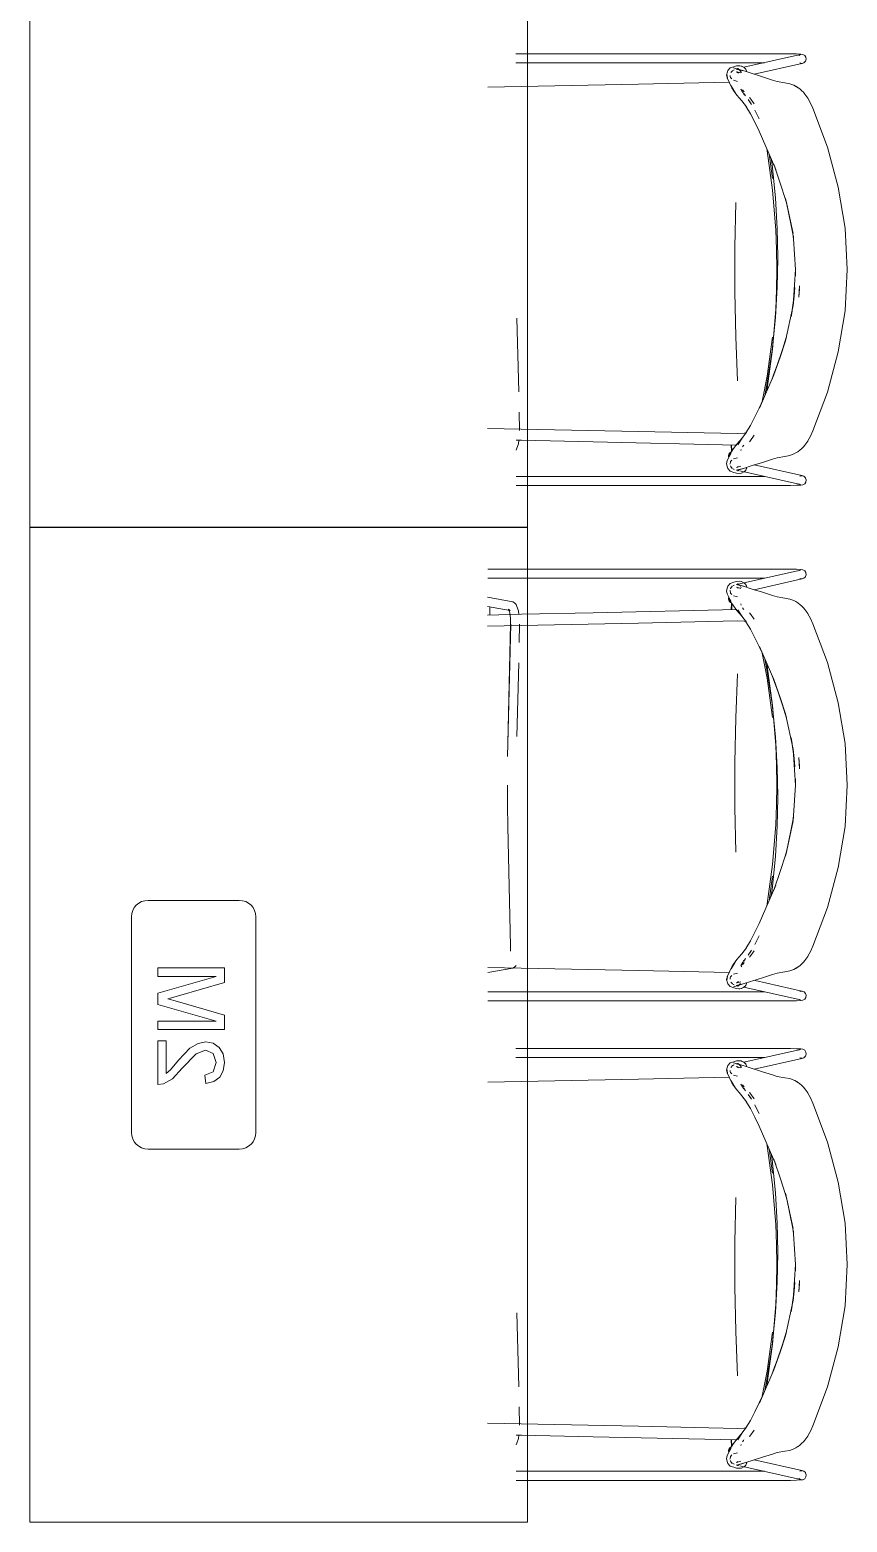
# Model space of a CAD drawing. Header units: millimetres. Extents: x 155927 to 317870, y -36033 to 97293.
# Drawn here: x 181069 to 182054, y 17382 to 19182 of the extents above; entities that cross this region are included whole.
import ezdxf

# ---------------------------------------------------------------- set-up
doc = ezdxf.new("R2010")
doc.units = ezdxf.units.MM
doc.header["$MEASUREMENT"] = 0
doc.layers.add('G-IMPT', color=8, linetype='CONTINUOUS', lineweight=9)
doc.layers.add('I-FURN', color=8, linetype='CONTINUOUS', lineweight=9)

msp = doc.modelspace()

# ---------------------------------------------------------------- linework, layer by layer
at = {"layer": 'G-IMPT'}
for p, q in [((181654.6, 19153), (181979.2, 19153)), ((181997.6, 19151.9), (181929.5, 19136.6)), ((181979.2, 19153), (181985.5, 19152.9)), ((181992.7, 19152.8), (181985.5, 19152.9)), ((181997.9, 19152.5), (181992.7, 19152.8)), ((181997.6, 19151.9), (181995.5, 19150.9)), ((182000.3, 19152.2), (181997.9, 19152.5)), ((182000.3, 19152.2), (182002.7, 19151)), ((181954.2, 19142.1), (181654.6, 19142.1)), ((181909.9, 19132.6), (181913, 19135.8)), ((181917.3, 19137.2), (181913, 19135.8)), ((181916, 19132.7), (181917.7, 19133.5)), ((181917, 19136), (181922.6, 19134.4)), ((181917, 19136), (181924.8, 19133.6)), ((181917.3, 19137.2), (181920.5, 19138.2)), ((181920.2, 19134.5), (181928.4, 19132.4)), ((181920.2, 19134.5), (181927.1, 19132.8)), ((181920.5, 19138.2), (181923.3, 19138.3)), ((181923.2, 19135.1), (181921.3, 19134.7)), ((181921.6, 19135.1), (181923.7, 19133.8)), ((181921.6, 19135.1), (181924.8, 19133.6)), ((181922.6, 19134.4), (181930.8, 19131.8)), ((181923.3, 19138.3), (181924.6, 19138.4)), ((181923.7, 19133.8), (181925.4, 19132)), ((181926.3, 19138.1), (181924.6, 19138.4)), ((181926.3, 19138.1), (181929.7, 19136.4)), ((181926.3, 19138.1), (181926.6, 19138)), ((181926.3, 19138.1), (181929.5, 19136.6)), ((181929.7, 19136.4), (181926.6, 19138)), ((181931.2, 19134.8), (181929.5, 19136.6)), ((181929.7, 19136.4), (181929.5, 19136.6)), ((181929.5, 19136.6), (181931.6, 19134.5)), ((181931.2, 19134.8), (181929.7, 19136.4)), ((181931.7, 19134.3), (181931.6, 19134.5)), ((181932.7, 19132.1), (181931.7, 19134.3)), ((181941.9, 19128.2), (181999.2, 19141.1)), ((181995.5, 19150.9), (181995.7, 19151.1)), ((181996.9, 19141.8), (181999.5, 19141.3)), ((181997.1, 19141.7), (181999.5, 19141.3)), ((181999.2, 19141.1), (182001.7, 19141.9)), ((182001.7, 19141.9), (182002, 19142.2)), ((182003.8, 19144), (182002, 19142.2)), ((182002.7, 19151), (182004.2, 19148.8)), ((182003.8, 19144), (182004.5, 19146.2)), ((182004.2, 19148.8), (182004.5, 19146.2)), ((181802.4, 19116.3), (181620.6, 19112.6)), ((181911.8, 19118.7), (181802.4, 19116.3)), ((181908.3, 19127), (181909.5, 19131.2)), ((181908.3, 19127), (181909.6, 19123.3)), ((181908.8, 19128.4), (181909.6, 19123.3)), ((181908.8, 19128.4), (181909.2, 19123.8)), ((181909.2, 19123.8), (181912.2, 19117.8)), ((181909.5, 19131.2), (181909.9, 19132.6)), ((181914.8, 19111.7), (181912.2, 19117.8)), ((181912.7, 19126.7), (181912.9, 19125.1)), ((181913.4, 19124.2), (181912.9, 19125.1)), ((181913.4, 19124.2), (181914.9, 19122.5)), ((181913.5, 19130.2), (181915.5, 19132.5)), ((181917.3, 19133.2), (181916, 19132.7)), ((181916.9, 19120.9), (181921.7, 19119.6)), ((181920.4, 19131.3), (181922.7, 19130.1)), ((181920.4, 19131.3), (181925.8, 19129.8)), ((181921.6, 19131.1), (181922.7, 19130.1)), ((181921.6, 19131.1), (181923.1, 19129.7)), ((181923.1, 19129.7), (181922.1, 19130.7)), ((181926.4, 19130.2), (181925.4, 19132)), ((181928.4, 19132.4), (181927.1, 19132.8)), ((181952, 19125), (181930.8, 19131.8)), ((181932.7, 19132.1), (181932.8, 19132)), ((181963.9, 19121.2), (181952, 19125)), ((181969.6, 19119.5), (181963.9, 19121.2)), ((181969.6, 19119.5), (181978.8, 19117.9)), ((181978.8, 19117.9), (181984.8, 19116.8)), ((181984.8, 19116.8), (181989.8, 19115)), ((181916.5, 19109.8), (181914, 19114.5)), ((181918.8, 19106.2), (181914, 19114.5)), ((181914.8, 19111.7), (181916.7, 19108.6)), ((181916.5, 19109.8), (181918.8, 19106.2)), ((181916.7, 19108.6), (181921, 19103.1)), ((181921, 19103.1), (181923.9, 19099.9)), ((181927, 19096.2), (181923.9, 19099.9)), ((181927.6, 19106.9), (181925.9, 19110.1)), ((181925.9, 19110.1), (181927.9, 19106.3)), ((181927.6, 19106.9), (181927.9, 19106.3)), ((181927.6, 19106.9), (181928.9, 19104.7)), ((181927.6, 19106.9), (181929.3, 19104.2)), ((181927.7, 19109.3), (181929.8, 19106.8)), ((181928.9, 19104.7), (181929.3, 19104.2)), ((181930.8, 19102.6), (181929.2, 19105.1)), ((181929.2, 19105.1), (181931.2, 19102)), ((181930.8, 19102.6), (181931.2, 19102)), ((181934.5, 19097.8), (181938.4, 19091.8)), ((181934.5, 19097.8), (181937.2, 19093.8)), ((181936.3, 19100.3), (181936.7, 19099.8)), ((181941.9, 19092.5), (181936.7, 19099.8)), ((181990.8, 19114.4), (181989.8, 19115)), ((181995, 19112), (181989.8, 19115)), ((181992, 19113.8), (181989.8, 19115)), ((181990.8, 19114.4), (181995, 19112)), ((181994.6, 19112.2), (181992, 19113.8)), ((181995, 19112), (181994.6, 19112.2)), ((181995, 19112), (181997, 19110.5)), ((181997, 19110.5), (181998.9, 19108.7)), ((181999.4, 19108.3), (181998.9, 19108.7)), ((181999.4, 19108.3), (182001.2, 19106.4)), ((182003, 19104.3), (182001.2, 19106.4)), ((182003, 19104.3), (182006.4, 19099.5)), ((182006.6, 19099.2), (182006.4, 19099.5)), ((182006.6, 19099.2), (182009.7, 19093.5)), ((181927, 19096.2), (181932.4, 19088.9)), ((181931.9, 19089.6), (181932.4, 19088.9)), ((181931.9, 19089.6), (181937.3, 19080.6)), ((181938.4, 19091.8), (181937.2, 19093.8)), ((181942.7, 19070.2), (181937.3, 19080.6)), ((181942.5, 19085), (181948, 19074.6)), ((181942.5, 19085), (181943, 19084.1)), ((181948, 19074.6), (181943, 19084.1)), ((182012.6, 19087.1), (182009.7, 19093.5)), ((182030.2, 19040.3), (182012.6, 19087.1)), ((181948, 19059.6), (181942.7, 19070.2)), ((181948, 19059.6), (181967.8, 19013.2)), ((181957.5, 19035.8), (181957.1, 19038.4)), ((181963.9, 18988.5), (181957.5, 19035.8)), ((181959.7, 19032.2), (181963.8, 19002.6)), ((181959.7, 19032.2), (181963.8, 19002.6)), ((181962.2, 19026.4), (181963.4, 19018.8)), ((182030.2, 19040.3), (182043.2, 18991.9)), ((181967.5, 18979), (181963.4, 19018.8)), ((181973.8, 18994.6), (181965.3, 19019.6)), ((181965.3, 19019.6), (181967.8, 19013.2)), ((181973.8, 18994.6), (181979, 18978.4)), ((182043.2, 18991.9), (182051.3, 18942.5)), ((181919.6, 18973.5), (181918.6, 18919.6)), ((181963.9, 18988.5), (181967.8, 18940.7)), ((181967.5, 18979), (181969.6, 18941.9)), ((181981.3, 18971.4), (181979, 18978.4)), ((181979.4, 18978.5), (181981.3, 18971.4)), ((181979.4, 18978.5), (181988.6, 18936)), ((181988.2, 18935.9), (181981.3, 18971.4)), ((181981.3, 18971.4), (181988.6, 18936)), ((181967.8, 18940.7), (181968.7, 18916.7)), ((181969.9, 18925.7), (181969.6, 18941.9)), ((181989.4, 18929.5), (181988.2, 18935.9)), ((182053.9, 18892.6), (182051.3, 18942.5)), ((181918.6, 18865.6), (181918.6, 18919.6)), ((181969.9, 18925.7), (181970.3, 18906.8)), ((181989.2, 18929.5), (181988.8, 18933.7)), ((181989.4, 18929.5), (181989, 18933)), ((181989.2, 18929.5), (181991.6, 18892.6)), ((181969, 18892.6), (181968.7, 18916.7)), ((181969.9, 18888), (181970.3, 18906.8)), ((181968.7, 18868.5), (181969, 18892.6)), ((181969.6, 18871.7), (181969.9, 18888)), ((181991.7, 18892.6), (181989.4, 18855.6)), ((181991.7, 18892.6), (181991.5, 18885.1)), ((181991.6, 18892.6), (181991.5, 18885.1)), ((182053.9, 18892.6), (182051.3, 18842.7)), ((181918.6, 18865.6), (181919.6, 18811.6)), ((181967.5, 18834.6), (181969.6, 18871.7)), ((181967.8, 18844.5), (181968.7, 18868.5)), ((181988.6, 18849.2), (181991, 18870.8)), ((181991, 18870.8), (181989.9, 18860.5)), ((181995.8, 18859.5), (181996.6, 18873.1)), ((181996.4, 18869.1), (181995.8, 18859.5)), ((181988.6, 18849.2), (181979.4, 18806.7)), ((181986.2, 18835.4), (181988.3, 18849.5)), ((181988.3, 18849.5), (181989.9, 18860.5)), ((181988.6, 18849.2), (181989.9, 18860.5)), ((181989.4, 18855.6), (181989.9, 18860.5)), ((181658, 18745.2), (181655.9, 18834.1)), ((181963.4, 18794.8), (181967.5, 18834.6)), ((181967.8, 18844.5), (181963.9, 18796.6)), ((181986.2, 18835.4), (181987.5, 18842.6)), ((182043.2, 18793.3), (182051.3, 18842.7)), ((181921.7, 18758.4), (181919.6, 18811.6)), ((181957.3, 18763.9), (181963.8, 18811)), ((181963.8, 18811), (181957.3, 18763.8)), ((181980.8, 18811.9), (181979.2, 18806.7)), ((181979.4, 18806.7), (181980.8, 18811.9)), ((181963.9, 18796.6), (181957.5, 18749.3)), ((181957.5, 18755.7), (181963.4, 18794.8)), ((181965.3, 18765.5), (181979.4, 18806.7)), ((181979.4, 18806.7), (181973.2, 18787)), ((181973.2, 18787), (181979.2, 18806.7)), ((182043.2, 18793.3), (182030.2, 18744.9)), ((181965.2, 18765.5), (181973.2, 18787)), ((181965.3, 18765.5), (181973.2, 18787)), ((181965.3, 18765.5), (181948.1, 18725.5)), ((181957.3, 18763.9), (181951.5, 18733.6)), ((181951.5, 18733.6), (181957.3, 18763.8)), ((181957.5, 18755.7), (181954.5, 18740.6)), ((181963.1, 18759.8), (181965.3, 18765.5)), ((181963.1, 18759.8), (181965.2, 18765.5)), ((181957.5, 18749.3), (181956.9, 18746.2)), ((182030.2, 18744.9), (182012.6, 18698)), ((181659, 18698.7), (181658.5, 18720.8)), ((181942.7, 18715), (181948, 18725.6)), ((181952.1, 18734.9), (181948, 18725.6)), ((181952.1, 18734.9), (181948.1, 18725.5)), ((181937.3, 18704.5), (181931.9, 18695.6)), ((181942.7, 18715), (181937.3, 18704.5)), ((181620.3, 18701), (181802.4, 18697.4)), ((181654.9, 18686.8), (181661.2, 18686.7)), ((181658.3, 18686.8), (181657.8, 18682.6)), ((181661.2, 18686.7), (181747.7, 18684.8)), ((181920.7, 18681), (181747.7, 18684.8)), ((181921.2, 18694.7), (181802.4, 18697.4)), ((181923.9, 18685.2), (181921, 18682)), ((181929.6, 18695.1), (181921.2, 18694.7)), ((181921.9, 18681.2), (181927.5, 18689.4)), ((181921.9, 18681.2), (181927, 18689)), ((181923.9, 18685.2), (181927.5, 18689.4)), ((181927, 18689), (181932.4, 18696.3)), ((181932.5, 18695.8), (181929.6, 18695.1)), ((181932.4, 18696.3), (181931.9, 18695.6)), ((181936.3, 18684.9), (181936.7, 18685.4)), ((181936.7, 18685.4), (181941.9, 18692.7)), ((182006.4, 18685.7), (182003, 18680.8)), ((182006.4, 18685.7), (182006.6, 18686)), ((182009.7, 18691.6), (182006.6, 18686)), ((182012.6, 18698), (182009.7, 18691.6)), ((181655.9, 18677.1), (181655, 18674.9)), ((181657.8, 18682.6), (181655.9, 18677.1)), ((181909.1, 18662.2), (181913.5, 18670.7)), ((181914.8, 18673.5), (181912.5, 18668.7)), ((181912.5, 18668.7), (181913.5, 18670.7)), ((181914.2, 18681.2), (181914.6, 18673.1)), ((181915, 18673.9), (181914.6, 18681.2)), ((181915, 18673.9), (181914.6, 18681.2)), ((181914.8, 18673.5), (181916.7, 18676.6)), ((181916.7, 18676.6), (181921, 18682)), ((181917, 18664.3), (181921.7, 18665.6)), ((181926.2, 18675.6), (181925.6, 18674.2)), ((181927.9, 18678.8), (181928.9, 18680.4)), ((181929.3, 18681), (181928.9, 18680.4)), ((181969.6, 18665.7), (181963.9, 18664)), ((181978.8, 18667.3), (181969.6, 18665.7)), ((181978.8, 18667.3), (181984.8, 18668.4)), ((181989.8, 18670.2), (181984.8, 18668.4)), ((181989.8, 18670.2), (181992, 18671.4)), ((181994.6, 18672.9), (181992, 18671.4)), ((181995, 18673.2), (181994.6, 18672.9)), ((181995, 18673.2), (181997, 18674.7)), ((181997, 18674.7), (181999.4, 18676.9)), ((181999.4, 18676.9), (182001.2, 18678.8)), ((182003, 18680.8), (182001.2, 18678.8)), ((181909.1, 18662.2), (181908.3, 18658.2)), ((181909.5, 18653.9), (181908.3, 18658.2)), ((181909.9, 18652.6), (181909.5, 18653.9)), ((181913, 18649.4), (181909.9, 18652.6)), ((181912.5, 18657.9), (181912.7, 18658.5)), ((181913.1, 18660.4), (181912.7, 18658.5)), ((181913, 18649.4), (181917.3, 18648)), ((181913.4, 18661), (181913.1, 18660.4)), ((181914.2, 18654.3), (181913.1, 18656)), ((181913.1, 18656), (181913.8, 18654.9)), ((181913.3, 18655.4), (181915.4, 18652.7)), ((181913.4, 18661), (181915, 18662.8)), ((181914.2, 18654.3), (181913.8, 18654.9)), ((181917.3, 18652), (181916.1, 18652.4)), ((181917.7, 18651.6), (181916.1, 18652.4)), ((181920.5, 18647), (181917.3, 18648)), ((181920.2, 18650.6), (181928.4, 18652.7)), ((181927.7, 18652.4), (181920.2, 18650.6)), ((181920.3, 18653.8), (181925.8, 18655.4)), ((181920.3, 18653.8), (181922.4, 18654.8)), ((181921.3, 18650.5), (181923.2, 18650)), ((181922.7, 18655.1), (181921.6, 18654.1)), ((181921.6, 18654.1), (181922.4, 18654.8)), ((181924.8, 18651.6), (181921.6, 18650)), ((181923.7, 18651.4), (181921.6, 18650)), ((181922.7, 18655.1), (181922.1, 18654.4)), ((181922.6, 18650.8), (181928.4, 18652.7)), ((181924.8, 18651.6), (181922.6, 18650.8)), ((181924.7, 18649.7), (181997.7, 18633.3)), ((181926.6, 18647.1), (181929.5, 18648.6)), ((181927.7, 18652.4), (181939.5, 18656.2)), ((181929.7, 18648.7), (181929.5, 18648.6)), ((181929.7, 18648.7), (181931.6, 18650.6)), ((181932.8, 18653.2), (181931.6, 18650.6)), ((181932.7, 18653.1), (181931.6, 18650.6)), ((181931.7, 18650.8), (181931.6, 18650.6)), ((181931.7, 18650.8), (181932.8, 18653.2)), ((181932.7, 18653.1), (181932.8, 18653.2)), ((181939.5, 18656.2), (181952, 18660.1)), ((181999.2, 18644.1), (181941.7, 18657)), ((181952, 18660.1), (181963.9, 18664)), ((181654.9, 18643.1), (181954.2, 18643.1)), ((181654.9, 18632.2), (181979.2, 18632.2)), ((181920.5, 18647), (181924.6, 18646.8)), ((181926.3, 18647.1), (181924.6, 18646.8)), ((181926.3, 18647.1), (181926.6, 18647.1)), ((181985.5, 18632.2), (181979.2, 18632.2)), ((181985.5, 18632.2), (181992.7, 18632.4)), ((181992.7, 18632.4), (181997.9, 18632.7)), ((181997.7, 18633.3), (181995.5, 18634.3)), ((181995.7, 18634.1), (181995.5, 18634.3)), ((181996.9, 18643.4), (181999.5, 18643.8)), ((181997.1, 18643.5), (181999.5, 18643.8)), ((181997.9, 18632.7), (182000.3, 18633)), ((181999.2, 18644.1), (182001.7, 18643.3)), ((182000.3, 18633), (182002.7, 18634.2)), ((182003.5, 18641.5), (182001.7, 18643.3)), ((182001.7, 18643.3), (182002, 18643)), ((182002.7, 18634.2), (182004.2, 18636.3)), ((182003.5, 18641.5), (182003.8, 18641.1)), ((182004.5, 18639), (182003.8, 18641.1)), ((182004.5, 18639), (182004.2, 18636.3)), ((181620.6, 18531.3), (181979.2, 18531.3)), ((181924.2, 18513.7), (181997.7, 18530.2)), ((181985.5, 18531.3), (181979.2, 18531.3)), ((181985.5, 18531.3), (181992.7, 18531.1)), ((181992.7, 18531.1), (181997.9, 18530.8)), ((181997.7, 18530.2), (181995.5, 18529.2)), ((181995.7, 18529.4), (181995.5, 18529.2)), ((181997.9, 18530.8), (182000.3, 18530.5)), ((182000.3, 18530.5), (182002.7, 18529.3)), ((182003.5, 18522), (182001.7, 18520.2)), ((182002.7, 18529.3), (182004.2, 18527.2)), ((182003.5, 18522), (182003.8, 18522.4)), ((182004.5, 18524.5), (182003.8, 18522.4)), ((182004.5, 18524.5), (182004.2, 18527.2)), ((181620.6, 18520.5), (181954.2, 18520.5)), ((181909.5, 18509.6), (181908.3, 18505.3)), ((181909.1, 18501.3), (181908.3, 18505.3)), ((181909.9, 18510.9), (181909.5, 18509.6)), ((181913, 18514.1), (181909.9, 18510.9)), ((181912.5, 18505.6), (181912.7, 18505)), ((181913.1, 18503.1), (181912.7, 18505)), ((181913, 18514.1), (181917.3, 18515.5)), ((181914.2, 18509.2), (181913.1, 18507.5)), ((181913.1, 18507.5), (181913.8, 18508.6)), ((181913.3, 18508.1), (181915.4, 18510.8)), ((181914.2, 18509.2), (181913.8, 18508.6)), ((181917.7, 18511.9), (181916.1, 18511.1)), ((181917.3, 18511.5), (181916.1, 18511.1)), ((181920.5, 18516.5), (181917.3, 18515.5)), ((181927.7, 18511.1), (181920.2, 18512.9)), ((181920.2, 18512.9), (181928.4, 18510.8)), ((181920.3, 18509.7), (181922.4, 18508.7)), ((181920.3, 18509.7), (181925.8, 18508.1)), ((181920.5, 18516.5), (181924.6, 18516.7)), ((181921.3, 18513.1), (181923.2, 18513.5)), ((181924.8, 18511.9), (181921.6, 18513.5)), ((181923.7, 18512.1), (181921.6, 18513.5)), ((181922.7, 18508.4), (181921.6, 18509.4)), ((181921.6, 18509.4), (181922.4, 18508.7)), ((181922.7, 18508.4), (181922.1, 18509.1)), ((181924.8, 18511.9), (181922.6, 18512.7)), ((181922.6, 18512.7), (181928.4, 18510.8)), ((181923.7, 18512.1), (181924.2, 18511.7)), ((181926.3, 18516.4), (181924.6, 18516.7)), ((181926.1, 18508.9), (181925.4, 18510.3)), ((181926.3, 18516.4), (181926.6, 18516.4)), ((181926.6, 18516.4), (181929.5, 18514.9)), ((181927.7, 18511.1), (181939.5, 18507.3)), ((181929.7, 18514.8), (181929.5, 18514.9)), ((181929.7, 18514.8), (181931.6, 18512.9)), ((181932.7, 18510.4), (181931.6, 18512.9)), ((181931.7, 18512.7), (181931.6, 18512.9)), ((181932.8, 18510.3), (181931.6, 18512.9)), ((181931.7, 18512.7), (181932.8, 18510.3)), ((181932.7, 18510.4), (181932.8, 18510.3)), ((181939.5, 18507.3), (181952, 18503.4)), ((181999.2, 18519.4), (181941.7, 18506.5)), ((181996.9, 18520.1), (181999.5, 18519.7)), ((181997.1, 18520), (181999.5, 18519.7)), ((181999.2, 18519.4), (182001.7, 18520.2)), ((182001.7, 18520.2), (182002, 18520.5)), ((181650.8, 18492), (181620.3, 18497.3)), ((181647.6, 18481.5), (181620.3, 18486.3)), ((181623.2, 18485.8), (181623.2, 18475.7)), ((181650.8, 18492), (181652.9, 18490.5)), ((181652.9, 18490.5), (181655, 18488.6)), ((181655.9, 18486.4), (181655, 18488.6)), ((181657.8, 18480.9), (181655.9, 18486.4)), ((181909.1, 18501.3), (181913.5, 18492.8)), ((181914.8, 18490), (181912.5, 18494.8)), ((181912.5, 18494.8), (181913.5, 18492.8)), ((181913.4, 18502.5), (181913.1, 18503.1)), ((181913.4, 18502.5), (181915, 18500.7)), ((181914.2, 18482.3), (181914.6, 18490.4)), ((181915, 18489.6), (181914.6, 18482.3)), ((181915, 18489.6), (181914.7, 18483.4)), ((181914.8, 18490), (181916.7, 18486.9)), ((181916.7, 18486.9), (181921, 18481.5)), ((181917, 18499.2), (181921.7, 18497.9)), ((181926.2, 18487.9), (181925.6, 18489.3)), ((181952, 18503.4), (181963.9, 18499.5)), ((181969.6, 18497.8), (181963.9, 18499.5)), ((181978.8, 18496.2), (181969.6, 18497.8)), ((181978.8, 18496.2), (181984.8, 18495.1)), ((181989.8, 18493.3), (181984.8, 18495.1)), ((181989.8, 18493.3), (181992, 18492.1)), ((181994.6, 18490.6), (181992, 18492.1)), ((181995, 18490.3), (181994.6, 18490.6)), ((181995, 18490.3), (181997, 18488.8)), ((181997, 18488.8), (181999.4, 18486.6)), ((181999.4, 18486.6), (182001.2, 18484.7)), ((181620.3, 18475.9), (181661.2, 18476.8)), ((181647.1, 18478.5), (181645.5, 18483.1)), ((181645.5, 18483.1), (181647, 18481.2)), ((181647.6, 18481.5), (181645.7, 18482.4)), ((181645.7, 18482.4), (181647, 18481.2)), ((181648, 18471.6), (181647.1, 18478.5)), ((181648.1, 18465.2), (181648, 18471.6)), ((181658.3, 18476.7), (181657.8, 18480.9)), ((181661.2, 18476.8), (181747.7, 18478.7)), ((181920.7, 18482.5), (181747.7, 18478.7)), ((181921.2, 18468.8), (181802.4, 18466.1)), ((181923.9, 18478.3), (181921, 18481.5)), ((181929.6, 18468.4), (181921.2, 18468.8)), ((181921.9, 18482.3), (181927, 18474.5)), ((181921.9, 18482.3), (181927.5, 18474.1)), ((181923.9, 18478.3), (181927.5, 18474.1)), ((181927, 18474.5), (181932.4, 18467.2)), ((181927.9, 18484.7), (181928.9, 18483.1)), ((181929.3, 18482.5), (181928.9, 18483.1)), ((181932.5, 18467.7), (181929.6, 18468.4)), ((181937.3, 18459), (181931.9, 18467.9)), ((181932.4, 18467.2), (181931.9, 18467.9)), ((181936.3, 18478.6), (181936.7, 18478.1)), ((181936.7, 18478.1), (181941.9, 18470.8)), ((182003, 18482.7), (182001.2, 18484.7)), ((182006.4, 18477.8), (182003, 18482.7)), ((182006.4, 18477.8), (182006.6, 18477.5)), ((182009.7, 18471.9), (182006.6, 18477.5)), ((182012.6, 18465.5), (182009.7, 18471.9)), ((181620.3, 18462.5), (181802.4, 18466.1)), ((181648.1, 18465.2), (181644.9, 18321)), ((181648.3, 18464.9), (181644.9, 18321)), ((181659, 18464.8), (181658.5, 18442.7)), ((181942.7, 18448.5), (181937.3, 18459)), ((182030.2, 18418.6), (182012.6, 18465.5)), ((181942.7, 18448.5), (181948, 18437.9)), ((181952.1, 18428.6), (181948, 18437.9)), ((181952.1, 18428.6), (181948.1, 18438)), ((181965.3, 18398), (181948.1, 18438)), ((181658, 18418.3), (181655.9, 18329.4)), ((181957.3, 18399.6), (181951.5, 18429.9)), ((181951.5, 18429.9), (181957.3, 18399.7)), ((181957.5, 18407.8), (181954.5, 18422.9)), ((181957.5, 18414.2), (181956.9, 18417.3)), ((181963.9, 18366.9), (181957.5, 18414.2)), ((182043.2, 18370.2), (182030.2, 18418.6)), ((181921.7, 18405.1), (181919.6, 18351.9)), ((181963.8, 18352.5), (181957.3, 18399.7)), ((181957.3, 18399.6), (181963.8, 18352.5)), ((181957.5, 18407.8), (181963.4, 18368.7)), ((181963.1, 18403.7), (181965.3, 18398)), ((181963.1, 18403.7), (181965.2, 18398)), ((181965.2, 18398), (181973.2, 18376.5)), ((181965.3, 18398), (181979.4, 18356.8)), ((181965.3, 18398), (181973.2, 18376.5)), ((181963.4, 18368.7), (181967.5, 18328.9)), ((181967.8, 18319), (181963.9, 18366.9)), ((181979.4, 18356.8), (181973.2, 18376.5)), ((181973.2, 18376.5), (181979.2, 18356.8)), ((182043.2, 18370.2), (182051.3, 18320.8)), ((181918.6, 18297.9), (181919.6, 18351.9)), ((181980.8, 18351.6), (181979.2, 18356.8)), ((181988.6, 18314.3), (181979.4, 18356.8)), ((181979.4, 18356.8), (181980.8, 18351.6)), ((181967.5, 18328.9), (181969.6, 18291.8)), ((181986.2, 18328.1), (181987.5, 18320.9)), ((181986.2, 18328.1), (181988.3, 18314)), ((181644.8, 18320.9), (181644.6, 18305.1)), ((181967.8, 18319), (181968.7, 18295)), ((181988.3, 18314), (181989.9, 18303)), ((181988.6, 18314.3), (181991, 18292.7)), ((181988.6, 18314.3), (181989.9, 18303)), ((181991.7, 18270.9), (181989.4, 18307.9)), ((181989.4, 18307.9), (181989.9, 18303)), ((182053.9, 18270.9), (182051.3, 18320.8)), ((181918.6, 18297.9), (181918.6, 18243.9)), ((181968.7, 18295), (181969, 18270.9)), ((181969.6, 18291.8), (181969.9, 18275.5)), ((181991, 18292.7), (181989.9, 18303)), ((181996.4, 18293.8), (181995.8, 18304)), ((181995.8, 18304), (181996.6, 18290.4)), ((181644.5, 18245.8), (181644.3, 18270.9)), ((181969, 18270.9), (181968.7, 18246.8)), ((181969.9, 18275.5), (181970.3, 18256.7)), ((181989.2, 18234), (181991.6, 18270.9)), ((181991.7, 18270.9), (181991.5, 18278.4)), ((181991.6, 18270.9), (181991.5, 18278.4)), ((182053.9, 18270.9), (182051.3, 18221)), ((181969.9, 18237.8), (181970.3, 18256.7)), ((181644.9, 18221), (181644.5, 18245.8)), ((181919.6, 18190), (181918.6, 18243.9)), ((181967.8, 18222.8), (181968.7, 18246.8)), ((181969.9, 18237.8), (181969.6, 18221.6)), ((181989.4, 18234), (181988.2, 18227.6)), ((181989.2, 18234), (181988.7, 18228.6)), ((181989.4, 18234), (181989, 18230.5)), ((181648.1, 18076.7), (181644.9, 18221)), ((181963.9, 18175), (181967.8, 18222.8)), ((181967.5, 18184.5), (181969.6, 18221.6)), ((181979.4, 18185), (181988.6, 18227.5)), ((181988.2, 18227.6), (181981.3, 18192.1)), ((181981.3, 18192.1), (181988.6, 18227.5)), ((182043.2, 18171.6), (182051.3, 18221)), ((181967.5, 18184.5), (181963.4, 18144.7)), ((181973.8, 18168.9), (181979, 18185.1)), ((181981.3, 18192.1), (181979, 18185.1)), ((181979.4, 18185), (181981.3, 18192.1)), ((181963.9, 18175), (181957.5, 18127.7)), ((181973.8, 18168.9), (181965.3, 18143.9)), ((182030.2, 18123.2), (182043.2, 18171.6)), ((181948, 18103.9), (181967.8, 18150.3)), ((181959.7, 18131.3), (181963.8, 18160.9)), ((181959.7, 18131.3), (181963.8, 18160.9)), ((181962.2, 18137.1), (181963.4, 18144.7)), ((181965.3, 18143.9), (181967.8, 18150.3)), ((181957.5, 18127.7), (181957.1, 18125.1)), ((182030.2, 18123.2), (182012.6, 18076.4)), ((181942.7, 18093.3), (181937.3, 18082.9)), ((181948, 18103.9), (181942.7, 18093.3)), ((181648.1, 18076.7), (181648, 18070.3)), ((181927, 18067.3), (181932.4, 18074.6)), ((181931.9, 18073.9), (181937.3, 18082.9)), ((181931.9, 18073.9), (181932.4, 18074.6)), ((181934.5, 18065.7), (181938.4, 18071.7)), ((181938.4, 18071.7), (181937.2, 18069.7)), ((181942.5, 18078.5), (181948, 18088.9)), ((181942.5, 18078.5), (181943, 18079.4)), ((181948, 18088.9), (181943, 18079.4)), ((182012.6, 18076.4), (182009.7, 18070)), ((181918.8, 18057.3), (181914, 18049)), ((181916.5, 18053.7), (181914, 18049)), ((181914.8, 18051.8), (181916.7, 18054.9)), ((181916.5, 18053.7), (181918.8, 18057.3)), ((181916.7, 18054.9), (181921, 18060.4)), ((181921, 18060.4), (181923.9, 18063.6)), ((181927, 18067.3), (181923.9, 18063.6)), ((181925.9, 18053.4), (181927.9, 18057.2)), ((181927.6, 18056.6), (181925.9, 18053.4)), ((181927.6, 18056.6), (181929.3, 18059.3)), ((181927.6, 18056.6), (181928.9, 18058.8)), ((181927.6, 18056.6), (181927.9, 18057.2)), ((181927.7, 18054.2), (181929.8, 18056.7)), ((181928.9, 18058.8), (181929.3, 18059.3)), ((181929.2, 18058.4), (181931.2, 18061.5)), ((181930.8, 18060.9), (181929.2, 18058.4)), ((181930.8, 18060.9), (181931.2, 18061.5)), ((181934.5, 18065.7), (181937.2, 18069.7)), ((181936.3, 18063.2), (181936.7, 18063.7)), ((181941.9, 18071), (181936.7, 18063.7)), ((181997, 18053), (181998.9, 18054.8)), ((181999.4, 18055.2), (181998.9, 18054.8)), ((181999.4, 18055.2), (182001.2, 18057.1)), ((182003, 18059.2), (182001.2, 18057.1)), ((182003, 18059.2), (182006.4, 18064)), ((182006.6, 18064.3), (182006.4, 18064)), ((182006.6, 18064.3), (182009.7, 18070)), ((181802.4, 18047.2), (181620.6, 18050.9)), ((181620.6, 18044.6), (181650.8, 18049.9)), ((181652.9, 18051.3), (181650.8, 18049.9)), ((181655, 18053.3), (181652.9, 18051.3)), ((181911.8, 18044.8), (181802.4, 18047.2)), ((181908.3, 18036.5), (181909.6, 18040.2)), ((181908.3, 18036.5), (181909.5, 18032.3)), ((181908.8, 18035.1), (181909.6, 18040.2)), ((181908.8, 18035.1), (181909.2, 18039.7)), ((181909.2, 18039.7), (181912.2, 18045.7)), ((181914.8, 18051.8), (181912.2, 18045.7)), ((181912.7, 18036.8), (181912.9, 18038.4)), ((181913.4, 18039.4), (181912.9, 18038.4)), ((181913.4, 18039.4), (181914.9, 18041)), ((181916.9, 18042.6), (181921.7, 18043.9)), ((181926.8, 18053), (181926, 18051.8)), ((181952, 18038.5), (181930.8, 18031.7)), ((181963.9, 18042.3), (181952, 18038.5)), ((181969.6, 18044), (181963.9, 18042.3)), ((181969.6, 18044), (181978.8, 18045.6)), ((181978.8, 18045.6), (181984.8, 18046.7)), ((181984.8, 18046.7), (181989.8, 18048.5)), ((181995, 18051.5), (181989.8, 18048.5)), ((181992, 18049.7), (181989.8, 18048.5)), ((181990.8, 18049.1), (181989.8, 18048.5)), ((181990.8, 18049.1), (181995, 18051.5)), ((181994.6, 18051.3), (181992, 18049.7)), ((181995, 18051.5), (181994.6, 18051.3)), ((181995, 18051.5), (181997, 18053)), ((181954.2, 18021.4), (181620.6, 18021.4)), ((181909.5, 18032.3), (181909.9, 18030.9)), ((181909.9, 18030.9), (181913, 18027.7)), ((181917.3, 18026.3), (181913, 18027.7)), ((181913.5, 18033.3), (181915.5, 18031)), ((181917.3, 18030.3), (181916, 18030.8)), ((181916, 18030.8), (181917.7, 18030)), ((181917, 18027.5), (181924.8, 18029.9)), ((181917, 18027.5), (181922.6, 18029.1)), ((181917.3, 18026.3), (181920.5, 18025.3)), ((181920.2, 18029), (181928.4, 18031.1)), ((181920.2, 18029), (181927.1, 18030.7)), ((181920.4, 18032.2), (181925.8, 18033.7)), ((181920.4, 18032.2), (181922.7, 18033.4)), ((181920.5, 18025.3), (181923.3, 18025.2)), ((181923.2, 18028.4), (181921.3, 18028.8)), ((181921.6, 18032.4), (181923.1, 18033.8)), ((181921.6, 18032.4), (181922.7, 18033.4)), ((181921.6, 18028.4), (181924.8, 18029.9)), ((181921.6, 18028.4), (181923.7, 18029.7)), ((181923.1, 18033.8), (181922.1, 18032.8)), ((181922.6, 18029.1), (181930.8, 18031.7)), ((181923.3, 18025.2), (181924.6, 18025.1)), ((181923.7, 18029.7), (181925.4, 18031.5)), ((181926.3, 18025.4), (181924.6, 18025.1)), ((181926.3, 18025.4), (181929.7, 18027.1)), ((181926.3, 18025.4), (181929.5, 18026.9)), ((181926.3, 18025.4), (181926.6, 18025.5)), ((181929.7, 18027.1), (181926.6, 18025.5)), ((181928.4, 18031.1), (181927.1, 18030.7)), ((181929.5, 18026.9), (181931.6, 18029)), ((181931.2, 18028.7), (181929.5, 18026.9)), ((181929.7, 18027.1), (181929.5, 18026.9)), ((181997.6, 18011.6), (181929.5, 18027)), ((181931.2, 18028.7), (181929.7, 18027.1)), ((181931.7, 18029.2), (181931.6, 18029)), ((181932.7, 18031.4), (181931.7, 18029.2)), ((181932.7, 18031.4), (181932.8, 18031.5)), ((181943, 18035.1), (181999.2, 18022.4)), ((181996.9, 18021.7), (181999.5, 18022.2)), ((181997.1, 18021.9), (181999.5, 18022.2)), ((181999.2, 18022.4), (182001.7, 18021.6)), ((182001.7, 18021.6), (182002, 18021.3)), ((182003.8, 18019.5), (182002, 18021.3)), ((182003.8, 18019.5), (182004.5, 18017.3)), ((181620.6, 18010.5), (181979.2, 18010.5)), ((181979.2, 18010.5), (181985.5, 18010.6)), ((181992.7, 18010.7), (181985.5, 18010.6)), ((181997.9, 18011), (181992.7, 18010.7)), ((181997.6, 18011.6), (181995.5, 18012.6)), ((181995.5, 18012.6), (181995.7, 18012.4)), ((182000.3, 18011.3), (181997.9, 18011)), ((182000.3, 18011.3), (182002.7, 18012.5)), ((182002.7, 18012.5), (182004.2, 18014.7)), ((182004.2, 18014.7), (182004.5, 18017.3)), ((181654.6, 17953), (181979.2, 17953)), ((181997.6, 17951.9), (181929.5, 17936.6)), ((181979.2, 17953), (181985.5, 17952.9)), ((181992.7, 17952.8), (181985.5, 17952.9)), ((181997.9, 17952.5), (181992.7, 17952.8)), ((181997.6, 17951.9), (181995.5, 17950.9)), ((181995.5, 17950.9), (181995.7, 17951.1)), ((182000.3, 17952.2), (181997.9, 17952.5)), ((182000.3, 17952.2), (182002.7, 17951)), ((182002.7, 17951), (182004.2, 17948.8)), ((182003.8, 17944), (182004.5, 17946.2)), ((182004.2, 17948.8), (182004.5, 17946.2)), ((181954.2, 17942.1), (181654.6, 17942.1)), ((181908.3, 17927), (181909.5, 17931.2)), ((181908.8, 17928.4), (181909.6, 17923.3)), ((181908.8, 17928.4), (181909.2, 17923.8)), ((181909.5, 17931.2), (181909.9, 17932.6)), ((181909.9, 17932.6), (181913, 17935.8)), ((181917.3, 17937.2), (181913, 17935.8)), ((181913.5, 17930.2), (181915.5, 17932.5)), ((181916, 17932.7), (181917.7, 17933.5)), ((181917.3, 17933.2), (181916, 17932.7)), ((181917, 17936), (181922.6, 17934.4)), ((181917, 17936), (181924.8, 17933.6)), ((181917.3, 17937.2), (181920.5, 17938.2)), ((181920.2, 17934.5), (181928.4, 17932.4)), ((181920.2, 17934.5), (181927.1, 17932.8)), ((181920.4, 17931.3), (181922.7, 17930.1)), ((181920.4, 17931.3), (181925.8, 17929.8)), ((181920.5, 17938.2), (181923.3, 17938.3)), ((181923.2, 17935.1), (181921.3, 17934.7)), ((181921.6, 17935.1), (181923.7, 17933.8)), ((181921.6, 17935.1), (181924.8, 17933.6)), ((181921.6, 17931.1), (181922.7, 17930.1)), ((181921.6, 17931.1), (181923.1, 17929.7)), ((181923.1, 17929.7), (181922.1, 17930.7)), ((181922.6, 17934.4), (181930.8, 17931.8)), ((181923.3, 17938.3), (181924.6, 17938.4)), ((181923.7, 17933.8), (181925.4, 17932)), ((181926.3, 17938.1), (181924.6, 17938.4)), ((181926.4, 17930.2), (181925.4, 17932)), ((181926.3, 17938.1), (181929.7, 17936.4)), ((181926.3, 17938.1), (181926.6, 17938)), ((181926.3, 17938.1), (181929.5, 17936.6)), ((181929.7, 17936.4), (181926.6, 17938)), ((181928.4, 17932.4), (181927.1, 17932.8)), ((181931.2, 17934.8), (181929.5, 17936.6)), ((181929.7, 17936.4), (181929.5, 17936.6)), ((181929.5, 17936.6), (181931.6, 17934.5)), ((181931.2, 17934.8), (181929.7, 17936.4)), ((181952, 17925), (181930.8, 17931.8)), ((181931.7, 17934.3), (181931.6, 17934.5)), ((181932.7, 17932.1), (181931.7, 17934.3)), ((181932.7, 17932.1), (181932.8, 17932)), ((181941.9, 17928.2), (181999.2, 17941.1)), ((181996.9, 17941.8), (181999.5, 17941.3)), ((181997.1, 17941.7), (181999.5, 17941.3)), ((181999.2, 17941.1), (182001.7, 17941.9)), ((182001.7, 17941.9), (182002, 17942.2)), ((182003.8, 17944), (182002, 17942.2)), ((181802.4, 17916.3), (181620.6, 17912.6)), ((181911.8, 17918.7), (181802.4, 17916.3)), ((181908.3, 17927), (181909.6, 17923.3)), ((181909.2, 17923.8), (181912.2, 17917.8)), ((181914.8, 17911.7), (181912.2, 17917.8)), ((181912.7, 17926.7), (181912.9, 17925.1)), ((181913.4, 17924.2), (181912.9, 17925.1)), ((181913.4, 17924.2), (181914.9, 17922.5)), ((181916.5, 17909.8), (181914, 17914.5)), ((181918.8, 17906.2), (181914, 17914.5)), ((181914.8, 17911.7), (181916.7, 17908.6)), ((181916.5, 17909.8), (181918.8, 17906.2)), ((181916.9, 17920.9), (181921.7, 17919.6)), ((181927.6, 17906.9), (181925.9, 17910.1)), ((181925.9, 17910.1), (181927.9, 17906.3)), ((181963.9, 17921.2), (181952, 17925)), ((181969.6, 17919.5), (181963.9, 17921.2)), ((181969.6, 17919.5), (181978.8, 17917.9)), ((181978.8, 17917.9), (181984.8, 17916.8)), ((181984.8, 17916.8), (181989.8, 17915)), ((181990.8, 17914.4), (181989.8, 17915)), ((181995, 17912), (181989.8, 17915)), ((181992, 17913.8), (181989.8, 17915)), ((181990.8, 17914.4), (181995, 17912)), ((181994.6, 17912.2), (181992, 17913.8)), ((181995, 17912), (181994.6, 17912.2)), ((181995, 17912), (181997, 17910.5)), ((181997, 17910.5), (181998.9, 17908.7)), ((181916.7, 17908.6), (181921, 17903.1)), ((181921, 17903.1), (181923.9, 17899.9)), ((181927, 17896.2), (181923.9, 17899.9)), ((181927, 17896.2), (181932.4, 17888.9)), ((181927.6, 17906.9), (181927.9, 17906.3)), ((181927.6, 17906.9), (181928.9, 17904.7)), ((181927.6, 17906.9), (181929.3, 17904.2)), ((181927.7, 17909.3), (181929.8, 17906.8)), ((181928.9, 17904.7), (181929.3, 17904.2)), ((181930.8, 17902.6), (181929.2, 17905.1)), ((181929.2, 17905.1), (181931.2, 17902)), ((181930.8, 17902.6), (181931.2, 17902)), ((181934.5, 17897.8), (181938.4, 17891.8)), ((181934.5, 17897.8), (181937.2, 17893.8)), ((181936.3, 17900.3), (181936.7, 17899.8)), ((181941.9, 17892.5), (181936.7, 17899.8)), ((181938.4, 17891.8), (181937.2, 17893.8)), ((181999.4, 17908.3), (181998.9, 17908.7)), ((181999.4, 17908.3), (182001.2, 17906.4)), ((182003, 17904.3), (182001.2, 17906.4)), ((182003, 17904.3), (182006.4, 17899.5)), ((182006.6, 17899.2), (182006.4, 17899.5)), ((182006.6, 17899.2), (182009.7, 17893.5)), ((182012.6, 17887.1), (182009.7, 17893.5)), ((181931.9, 17889.6), (181932.4, 17888.9)), ((181931.9, 17889.6), (181937.3, 17880.6)), ((181942.7, 17870.2), (181937.3, 17880.6)), ((181942.5, 17885), (181948, 17874.6)), ((181942.5, 17885), (181943, 17884.1)), ((181948, 17874.6), (181943, 17884.1)), ((182030.2, 17840.3), (182012.6, 17887.1)), ((181948, 17859.6), (181942.7, 17870.2)), ((181948, 17859.6), (181967.8, 17813.2)), ((181957.5, 17835.8), (181957.1, 17838.4)), ((182030.2, 17840.3), (182043.2, 17791.9)), ((181963.9, 17788.5), (181957.5, 17835.8)), ((181959.7, 17832.2), (181963.8, 17802.6)), ((181959.7, 17832.2), (181963.8, 17802.6)), ((181962.2, 17826.4), (181963.4, 17818.8)), ((181973.8, 17794.6), (181965.3, 17819.6)), ((181965.3, 17819.6), (181967.8, 17813.2)), ((181967.5, 17779), (181963.4, 17818.8)), ((181963.9, 17788.5), (181967.8, 17740.7)), ((181973.8, 17794.6), (181979, 17778.4)), ((182043.2, 17791.9), (182051.3, 17742.5)), ((181919.6, 17773.5), (181918.6, 17719.6)), ((181967.5, 17779), (181969.6, 17741.9)), ((181981.3, 17771.4), (181979, 17778.4)), ((181979.4, 17778.5), (181981.3, 17771.4)), ((181979.4, 17778.5), (181988.6, 17736)), ((181988.2, 17735.9), (181981.3, 17771.4)), ((181981.3, 17771.4), (181988.6, 17736)), ((181967.8, 17740.7), (181968.7, 17716.7)), ((181969.9, 17725.7), (181969.6, 17741.9)), ((181989.4, 17729.5), (181988.2, 17735.9)), ((181989.2, 17729.5), (181988.8, 17733.7)), ((181989.4, 17729.5), (181989, 17733)), ((181989.2, 17729.5), (181991.6, 17692.6)), ((182053.9, 17692.6), (182051.3, 17742.5)), ((181918.6, 17665.6), (181918.6, 17719.6)), ((181969, 17692.6), (181968.7, 17716.7)), ((181969.9, 17725.7), (181970.3, 17706.8)), ((181969.9, 17688), (181970.3, 17706.8)), ((181968.7, 17668.5), (181969, 17692.6)), ((181969.6, 17671.7), (181969.9, 17688)), ((181991.7, 17692.6), (181989.4, 17655.6)), ((181991.7, 17692.6), (181991.5, 17685.1)), ((181991.6, 17692.6), (181991.5, 17685.1)), ((182053.9, 17692.6), (182051.3, 17642.7)), ((181918.6, 17665.6), (181919.6, 17611.6)), ((181967.5, 17634.6), (181969.6, 17671.7)), ((181967.8, 17644.5), (181968.7, 17668.5)), ((181988.3, 17649.5), (181989.9, 17660.5)), ((181988.6, 17649.2), (181991, 17670.8)), ((181988.6, 17649.2), (181989.9, 17660.5)), ((181989.4, 17655.6), (181989.9, 17660.5)), ((181991, 17670.8), (181989.9, 17660.5)), ((181995.8, 17659.5), (181996.6, 17673.1)), ((181996.4, 17669.1), (181995.8, 17659.5)), ((181967.8, 17644.5), (181963.9, 17596.6)), ((181988.6, 17649.2), (181979.4, 17606.7)), ((181986.2, 17635.4), (181988.3, 17649.5)), ((181986.2, 17635.4), (181987.5, 17642.6)), ((182043.2, 17593.3), (182051.3, 17642.7)), ((181658, 17545.2), (181655.9, 17634.1)), ((181963.4, 17594.8), (181967.5, 17634.6)), ((181921.7, 17558.4), (181919.6, 17611.6)), ((181957.3, 17563.9), (181963.8, 17611)), ((181963.8, 17611), (181957.3, 17563.8)), ((181965.3, 17565.5), (181979.4, 17606.7)), ((181979.4, 17606.7), (181973.2, 17587)), ((181973.2, 17587), (181979.2, 17606.7)), ((181980.8, 17611.9), (181979.2, 17606.7)), ((181979.4, 17606.7), (181980.8, 17611.9)), ((181963.9, 17596.6), (181957.5, 17549.3)), ((181957.5, 17555.7), (181963.4, 17594.8)), ((181965.2, 17565.5), (181973.2, 17587)), ((181965.3, 17565.5), (181973.2, 17587)), ((182043.2, 17593.3), (182030.2, 17544.9)), ((181965.3, 17565.5), (181948.1, 17525.5)), ((181957.3, 17563.9), (181951.5, 17533.6)), ((181951.5, 17533.6), (181957.3, 17563.8)), ((181957.5, 17555.7), (181954.5, 17540.6)), ((181963.1, 17559.8), (181965.3, 17565.5)), ((181963.1, 17559.8), (181965.2, 17565.5)), ((181952.1, 17534.9), (181948, 17525.6)), ((181952.1, 17534.9), (181948.1, 17525.5)), ((181957.5, 17549.3), (181956.9, 17546.2)), ((182030.2, 17544.9), (182012.6, 17498)), ((181659, 17498.7), (181658.5, 17520.8)), ((181942.7, 17515), (181937.3, 17504.5)), ((181942.7, 17515), (181948, 17525.6)), ((181620.3, 17501), (181802.4, 17497.4)), ((181921.2, 17494.7), (181802.4, 17497.4)), ((181927, 17489), (181932.4, 17496.3)), ((181932.5, 17495.8), (181929.6, 17495.1)), ((181937.3, 17504.5), (181931.9, 17495.6)), ((181932.4, 17496.3), (181931.9, 17495.6)), ((182012.6, 17498), (182009.7, 17491.6)), ((181654.9, 17486.8), (181661.2, 17486.7)), ((181657.8, 17482.6), (181655.9, 17477.1)), ((181658.3, 17486.8), (181657.8, 17482.6)), ((181661.2, 17486.7), (181747.7, 17484.8)), ((181920.7, 17481), (181747.7, 17484.8)), ((181914.2, 17481.2), (181914.6, 17473.1)), ((181915, 17473.9), (181914.6, 17481.2)), ((181915, 17473.9), (181914.6, 17481.2)), ((181916.7, 17476.6), (181921, 17482)), ((181923.9, 17485.2), (181921, 17482)), ((181929.6, 17495.1), (181921.2, 17494.7)), ((181921.9, 17481.2), (181927.5, 17489.4)), ((181921.9, 17481.2), (181927, 17489)), ((181923.9, 17485.2), (181927.5, 17489.4)), ((181927.9, 17478.8), (181928.9, 17480.4)), ((181929.3, 17481), (181928.9, 17480.4)), ((181936.3, 17484.9), (181936.7, 17485.4)), ((181936.7, 17485.4), (181941.9, 17492.7)), ((181999.4, 17476.9), (182001.2, 17478.8)), ((182003, 17480.8), (182001.2, 17478.8)), ((182006.4, 17485.7), (182003, 17480.8)), ((182006.4, 17485.7), (182006.6, 17486)), ((182009.7, 17491.6), (182006.6, 17486)), ((181655.9, 17477.1), (181655, 17474.9)), ((181909.1, 17462.2), (181908.3, 17458.2)), ((181909.1, 17462.2), (181913.5, 17470.7)), ((181914.8, 17473.5), (181912.5, 17468.7)), ((181912.5, 17468.7), (181913.5, 17470.7)), ((181913.1, 17460.4), (181912.7, 17458.5)), ((181913.4, 17461), (181913.1, 17460.4)), ((181913.4, 17461), (181915, 17462.8)), ((181914.8, 17473.5), (181916.7, 17476.6)), ((181917, 17464.3), (181921.7, 17465.6)), ((181926.2, 17475.6), (181925.6, 17474.2)), ((181939.5, 17456.2), (181952, 17460.1)), ((181952, 17460.1), (181963.9, 17464)), ((181969.6, 17465.7), (181963.9, 17464)), ((181978.8, 17467.3), (181969.6, 17465.7)), ((181978.8, 17467.3), (181984.8, 17468.4)), ((181989.8, 17470.2), (181984.8, 17468.4)), ((181989.8, 17470.2), (181992, 17471.4)), ((181994.6, 17472.9), (181992, 17471.4)), ((181995, 17473.2), (181994.6, 17472.9)), ((181995, 17473.2), (181997, 17474.7)), ((181997, 17474.7), (181999.4, 17476.9)), ((181654.9, 17443.1), (181954.2, 17443.1)), ((181909.5, 17453.9), (181908.3, 17458.2)), ((181909.9, 17452.6), (181909.5, 17453.9)), ((181913, 17449.4), (181909.9, 17452.6)), ((181912.5, 17457.9), (181912.7, 17458.5)), ((181913, 17449.4), (181917.3, 17448)), ((181914.2, 17454.3), (181913.1, 17456)), ((181913.1, 17456), (181913.8, 17454.9)), ((181913.3, 17455.4), (181915.4, 17452.7)), ((181914.2, 17454.3), (181913.8, 17454.9)), ((181917.3, 17452), (181916.1, 17452.4)), ((181917.7, 17451.6), (181916.1, 17452.4)), ((181920.5, 17447), (181917.3, 17448)), ((181920.2, 17450.6), (181928.4, 17452.7)), ((181927.7, 17452.4), (181920.2, 17450.6)), ((181920.3, 17453.8), (181925.8, 17455.4)), ((181920.3, 17453.8), (181922.4, 17454.8)), ((181920.5, 17447), (181924.6, 17446.8)), ((181921.3, 17450.5), (181923.2, 17450)), ((181922.7, 17455.1), (181921.6, 17454.1)), ((181921.6, 17454.1), (181922.4, 17454.8)), ((181924.8, 17451.6), (181921.6, 17450)), ((181923.7, 17451.4), (181921.6, 17450)), ((181922.7, 17455.1), (181922.1, 17454.4)), ((181922.6, 17450.8), (181928.4, 17452.7)), ((181924.8, 17451.6), (181922.6, 17450.8)), ((181926.3, 17447.1), (181924.6, 17446.8)), ((181924.7, 17449.7), (181997.7, 17433.3)), ((181926.3, 17447.1), (181926.6, 17447.1)), ((181926.6, 17447.1), (181929.5, 17448.6)), ((181927.7, 17452.4), (181939.5, 17456.2)), ((181929.7, 17448.7), (181929.5, 17448.6)), ((181929.7, 17448.7), (181931.6, 17450.6)), ((181932.8, 17453.2), (181931.6, 17450.6)), ((181932.7, 17453.1), (181931.6, 17450.6)), ((181931.7, 17450.8), (181931.6, 17450.6)), ((181931.7, 17450.8), (181932.8, 17453.2)), ((181932.7, 17453.1), (181932.8, 17453.2)), ((181999.2, 17444.1), (181941.7, 17457)), ((181996.9, 17443.4), (181999.5, 17443.8)), ((181997.1, 17443.5), (181999.5, 17443.8)), ((181999.2, 17444.1), (182001.7, 17443.3)), ((182003.5, 17441.5), (182001.7, 17443.3)), ((182001.7, 17443.3), (182002, 17443)), ((181654.9, 17432.2), (181979.2, 17432.2)), ((181985.5, 17432.2), (181979.2, 17432.2)), ((181985.5, 17432.2), (181992.7, 17432.4)), ((181992.7, 17432.4), (181997.9, 17432.7)), ((181997.7, 17433.3), (181995.5, 17434.3)), ((181995.7, 17434.1), (181995.5, 17434.3)), ((181997.9, 17432.7), (182000.3, 17433)), ((182000.3, 17433), (182002.7, 17434.2)), ((182002.7, 17434.2), (182004.2, 17436.3)), ((182003.5, 17441.5), (182003.8, 17441.1)), ((182004.5, 17439), (182003.8, 17441.1)), ((182004.5, 17439), (182004.2, 17436.3))]:
    msp.add_line(p, q, dxfattribs=at)
at = {"layer": 'I-FURN'}
for p, q in [((181068.7, 19781.8), (181068.7, 18581.7)), ((181668.7, 18581.7), (181668.7, 19781.8)), ((181913.2, 18672.4), (181910.7, 18667.3)), ((181910.7, 18667.3), (181912.3, 18671.6)), ((181910.7, 18667.3), (181911.6, 18670.7)), ((181910.7, 18667.3), (181911.1, 18669.6)), ((181910.7, 18667.3), (181910.8, 18668.5)), ((181911.3, 18665.8), (181910.7, 18667.3)), ((181910.8, 18668.5), (181911.1, 18669.6)), ((181911.1, 18669.6), (181911.6, 18670.7)), ((181912.3, 18671.6), (181911.6, 18670.7)), ((181913.2, 18672.4), (181912.3, 18671.6)), ((181913.2, 18672.4), (181912.6, 18668.6)), ((181913.2, 18672.4), (181913.1, 18669.8)), ((181913.2, 18672.4), (181914.5, 18672.6)), ((181913.2, 18672.4), (181913.6, 18670.9)), ((181913.2, 18672.4), (181913.3, 18670.3)), ((181913.2, 18672.4), (181913.5, 18670.7)), ((181668.7, 18581.9), (181068.7, 18581.9)), ((181068.7, 18581.9), (181068.7, 17381.8)), ((181068.7, 18581.7), (181668.7, 18581.7)), ((181668.7, 17381.8), (181668.7, 18581.9)), ((181911.3, 18497.7), (181910.7, 18496.2)), ((181910.7, 18496.2), (181910.8, 18495)), ((181913.2, 18491.1), (181910.7, 18496.2)), ((181910.7, 18496.2), (181912.3, 18491.9)), ((181910.7, 18496.2), (181911.1, 18493.9)), ((181910.7, 18496.2), (181911.6, 18492.8)), ((181910.8, 18495), (181911.1, 18493.9)), ((181911.1, 18493.9), (181911.6, 18492.8)), ((181912.3, 18491.9), (181911.6, 18492.8)), ((181913.2, 18491.1), (181912.3, 18491.9)), ((181913.2, 18491.1), (181912.6, 18494.9)), ((181913.2, 18491.1), (181913.1, 18493.7)), ((181913.2, 18491.1), (181913.3, 18493.2)), ((181913.2, 18491.1), (181913.5, 18492.8)), ((181913.2, 18491.1), (181913.6, 18492.6)), ((181913.2, 18491.1), (181914.5, 18490.9)), ((181321.2, 18131.8), (181211.2, 18131.8)), ((181191.2, 18111.8), (181191.2, 17851.8)), ((181341.2, 17851.8), (181341.2, 18111.8)), ((181303.4, 18050.2), (181223, 18050.2)), ((181223, 18050.2), (181223, 18040.1)), ((181223, 18040.1), (181293.3, 18040.1)), ((181293.3, 18040.1), (181223, 18020)), ((181303.4, 18032.9), (181303.4, 18050.2)), ((181223, 18020), (181223, 18006.3)), ((181247.7, 18016.7), (181303.4, 18032.9)), ((181223, 18006.3), (181293.3, 17986.2)), ((181234.9, 18013.2), (181247.7, 18016.7)), ((181246.7, 18009.8), (181234.9, 18013.2)), ((181303.4, 17993.4), (181246.7, 18009.8)), ((181293.3, 17986.2), (181223, 17986.2)), ((181223, 17986.2), (181223, 17976.1)), ((181303.4, 17976.1), (181303.4, 17993.4)), ((181223, 17976.1), (181303.4, 17976.1)), ((181233, 17962.3), (181223, 17962.3)), ((181223, 17962.3), (181223, 17909.6)), ((181233, 17922.8), (181233, 17962.3)), ((181261.6, 17953.3), (181247.8, 17938.9)), ((181252.2, 17929.3), (181269, 17946.7)), ((181271.4, 17959.3), (181261.6, 17953.3)), ((181269, 17946.7), (181280.3, 17951)), ((181281, 17961), (181271.4, 17959.3)), ((181280.3, 17951), (181289.6, 17946.9)), ((181289.7, 17959.4), (181281, 17961)), ((181289.6, 17946.9), (181293.3, 17936.2)), ((181296.9, 17954.4), (181289.7, 17959.4)), ((181301.8, 17946.6), (181296.9, 17954.4)), ((181303.4, 17936.4), (181301.8, 17946.6)), ((181247.8, 17938.9), (181238.2, 17927.4)), ((181240.6, 17916.7), (181252.2, 17929.3)), ((181293.3, 17936.2), (181289.6, 17925.1)), ((181301.9, 17926.3), (181303.4, 17936.4)), ((181223, 17909.6), (181229.9, 17910.6)), ((181229.9, 17910.6), (181240.6, 17916.7)), ((181238.2, 17927.4), (181233, 17922.8)), ((181289.6, 17925.1), (181279.5, 17920.9)), ((181279.5, 17920.9), (181280.8, 17910.8)), ((181280.8, 17910.8), (181290.5, 17913.2)), ((181290.5, 17913.2), (181297.6, 17918.5)), ((181297.6, 17918.5), (181301.9, 17926.3)), ((181211.2, 17831.8), (181321.2, 17831.8)), ((181913.2, 17472.4), (181910.7, 17467.3)), ((181910.7, 17467.3), (181912.3, 17471.6)), ((181910.7, 17467.3), (181911.6, 17470.7)), ((181910.7, 17467.3), (181911.1, 17469.6)), ((181910.7, 17467.3), (181910.8, 17468.5)), ((181911.3, 17465.8), (181910.7, 17467.3)), ((181910.8, 17468.5), (181911.1, 17469.6)), ((181911.1, 17469.6), (181911.6, 17470.7)), ((181912.3, 17471.6), (181911.6, 17470.7)), ((181913.2, 17472.4), (181912.3, 17471.6)), ((181913.2, 17472.4), (181912.6, 17468.6)), ((181913.2, 17472.4), (181913.1, 17469.8)), ((181913.2, 17472.4), (181914.5, 17472.6)), ((181913.2, 17472.4), (181913.6, 17470.9)), ((181913.2, 17472.4), (181913.3, 17470.3)), ((181913.2, 17472.4), (181913.5, 17470.7)), ((181068.7, 17381.8), (181668.7, 17381.8))]:
    msp.add_line(p, q, dxfattribs=at)
for centre, start, end in [((181211.2, 18111.8), 90, 180), ((181321.2, 18111.8), 0, 90), ((181211.2, 17851.8), 180, 270), ((181321.2, 17851.8), 270, 0)]:
    msp.add_arc(centre, 20, start, end, dxfattribs=at)

doc.saveas('drawing.dxf')
